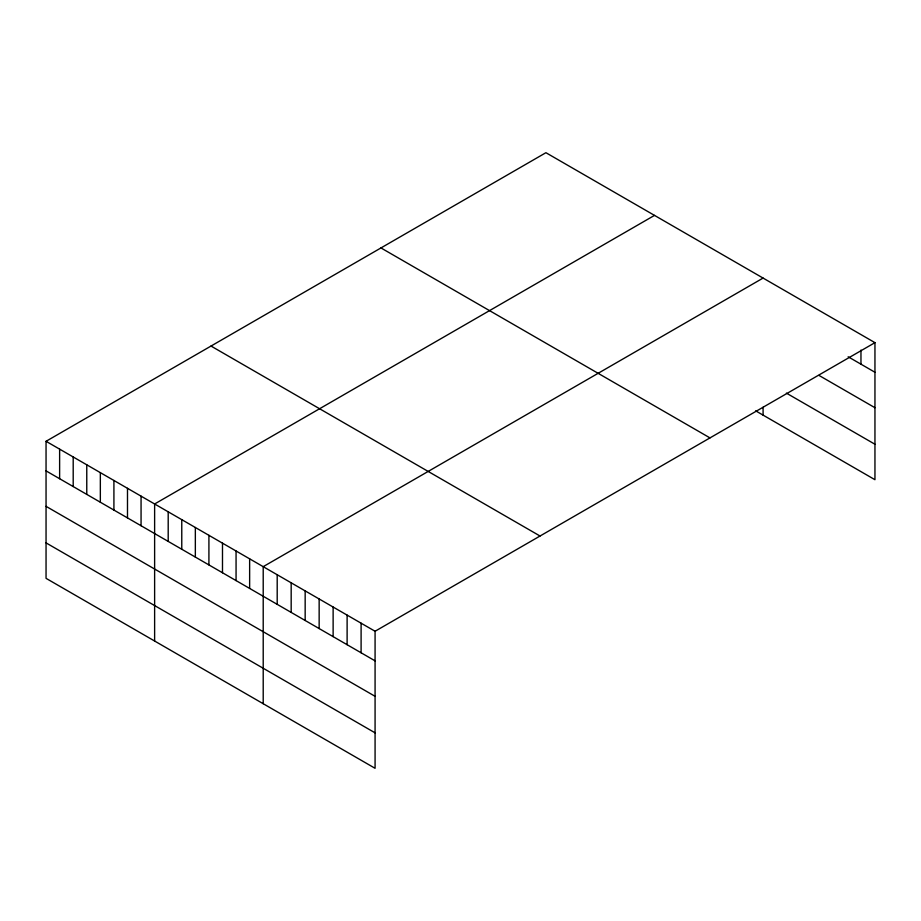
<?xml version="1.0" encoding="UTF-8"?>
<svg xmlns="http://www.w3.org/2000/svg" width="921" height="921" viewBox="0 0 921 921"><rect width="100%" height="100%" fill="white"/><g stroke="black" fill="none" stroke-linecap="round" stroke-linejoin="round"><path stroke-width="1.38" d="M874.95 342.658L375.077 631.253L375.077 768.298L46.05 578.342L46.05 441.297L545.923 152.702L874.95 342.658L874.95 479.703L755.681 410.847M654.497 215.387L154.624 503.983L154.624 641.028M763.083 278.073L263.21 566.668L263.21 703.713M848.149 356.772L874.95 372.257M819.011 375.423L874.95 407.715M786.384 393.117L874.95 444.244M380.96 247.933L709.987 437.901M211.013 346.054L540.04 536.022M46.05 441.297L375.077 631.253M46.05 470.884L375.077 660.852M46.05 506.343L375.077 696.311M46.05 542.883L375.077 732.84M860.962 350.084L860.962 364.175M763.083 407.243L763.083 415.118M361.101 623.183L361.101 652.782M347.113 615.113L347.113 644.7M333.126 607.031L333.126 636.63M319.15 598.961L319.15 628.559M305.162 590.891L305.162 620.478M291.174 582.82L291.174 612.407M277.198 574.739L277.198 604.337M249.637 558.828L249.637 588.427M236.064 551L236.064 580.587M222.491 543.16L222.491 572.758M208.917 535.331L208.917 564.918M195.344 527.491L195.344 557.078M181.771 519.651L181.771 549.25M168.198 511.823L168.198 541.41M141.063 496.143L141.063 525.741M127.489 488.314L127.489 517.901M113.916 480.474L113.916 510.061M100.343 472.634L100.343 502.233M86.77 464.806L86.77 494.393M73.196 456.966L73.196 486.553M59.623 449.126L59.623 478.724"/></g></svg>
